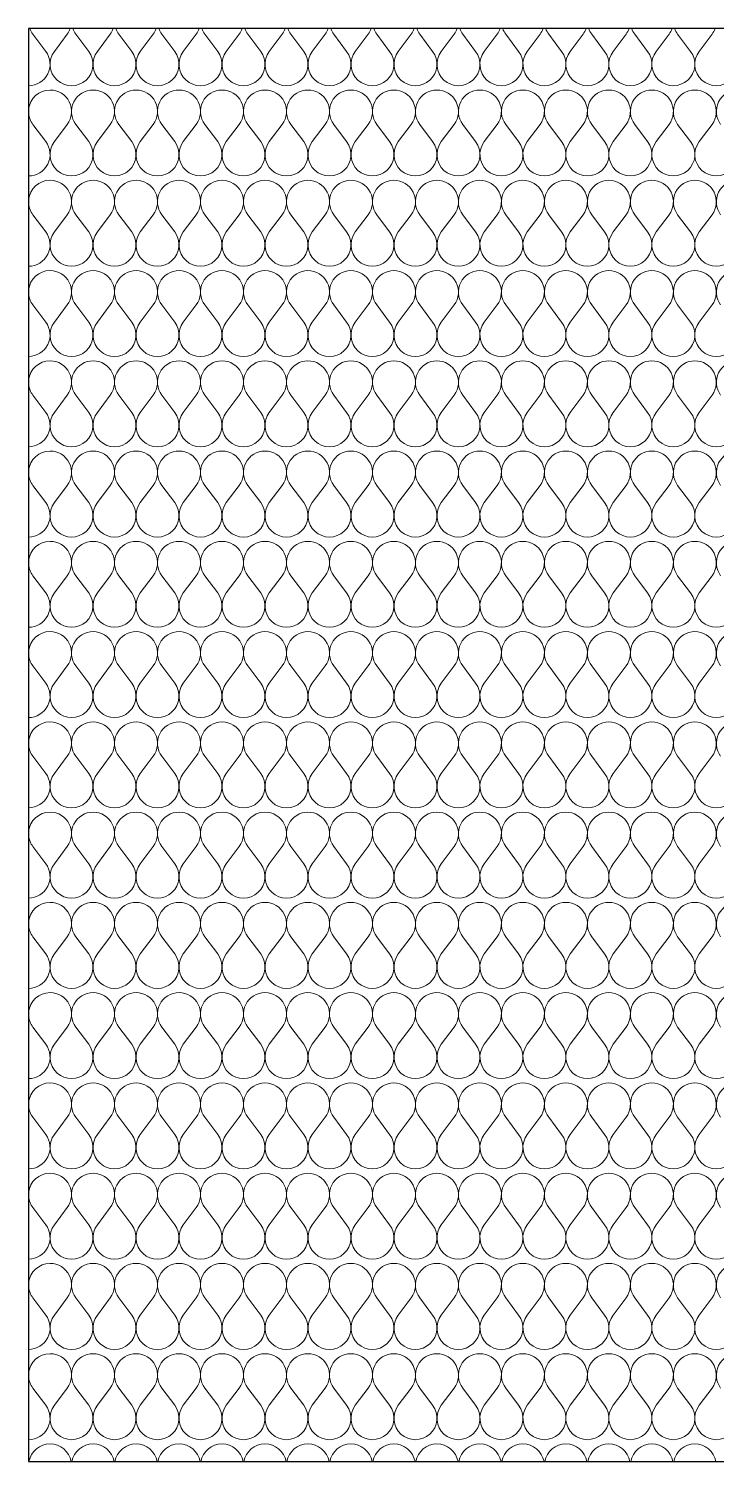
# Model space of a CAD drawing. Header units: centimetres. Extents: x 2952 to 4857, y -1578 to 78.
# Drawn here: x 4756.5 to 4804.5, y -738.6 to -638.6 of the extents above; entities that cross this region are included whole.
import ezdxf

# ---------------------------------------------------------------- set-up
doc = ezdxf.new("R2010")
doc.units = ezdxf.units.CM
doc.header["$MEASUREMENT"] = 0
doc.layers.add('fill', color=7, linetype='Continuous')

# ---------------------------------------------------------------- blocks, each defined once
blk = doc.blocks.new('*X10')
at = {"layer": 'fill', "color": 7, "linetype": 'Continuous', "lineweight": 5}
for p, q in [((4757.7, -640.2), (4756.8, -639)), ((4758.3, -640.2), (4759.2, -639)), ((4760.7, -640.2), (4759.8, -639)), ((4761.3, -640.2), (4762.2, -639)), ((4763.7, -640.2), (4762.8, -639)), ((4764.3, -640.2), (4765.2, -639)), ((4766.7, -640.2), (4765.8, -639)), ((4767.3, -640.2), (4768.2, -639)), ((4769.7, -640.2), (4768.8, -639)), ((4770.3, -640.2), (4771.2, -639)), ((4772.7, -640.2), (4771.8, -639)), ((4773.3, -640.2), (4774.2, -639)), ((4775.7, -640.2), (4774.8, -639)), ((4776.3, -640.2), (4777.2, -639)), ((4778.7, -640.2), (4777.8, -639)), ((4779.3, -640.2), (4780.2, -639)), ((4781.7, -640.2), (4780.8, -639)), ((4782.3, -640.2), (4783.2, -639)), ((4784.7, -640.2), (4783.8, -639)), ((4785.3, -640.2), (4786.2, -639)), ((4787.7, -640.2), (4786.8, -639)), ((4788.3, -640.2), (4789.2, -639)), ((4790.7, -640.2), (4789.8, -639)), ((4791.3, -640.2), (4792.2, -639)), ((4793.7, -640.2), (4792.8, -639)), ((4794.3, -640.2), (4795.2, -639)), ((4796.7, -640.2), (4795.8, -639)), ((4797.3, -640.2), (4798.2, -639)), ((4799.7, -640.2), (4798.8, -639)), ((4800.3, -640.2), (4801.2, -639)), ((4802.7, -640.2), (4801.8, -639)), ((4803.3, -640.2), (4804.2, -639)), ((4757.7, -646.5), (4756.8, -645.3)), ((4758.3, -646.5), (4759.2, -645.3)), ((4760.7, -646.5), (4759.8, -645.3)), ((4761.3, -646.5), (4762.2, -645.3)), ((4763.7, -646.5), (4762.8, -645.3)), ((4764.3, -646.5), (4765.2, -645.3)), ((4766.7, -646.5), (4765.8, -645.3)), ((4767.3, -646.5), (4768.2, -645.3)), ((4769.7, -646.5), (4768.8, -645.3)), ((4770.3, -646.5), (4771.2, -645.3)), ((4772.7, -646.5), (4771.8, -645.3)), ((4773.3, -646.5), (4774.2, -645.3)), ((4775.7, -646.5), (4774.8, -645.3)), ((4776.3, -646.5), (4777.2, -645.3)), ((4778.7, -646.5), (4777.8, -645.3)), ((4779.3, -646.5), (4780.2, -645.3)), ((4781.7, -646.5), (4780.8, -645.3)), ((4782.3, -646.5), (4783.2, -645.3)), ((4784.7, -646.5), (4783.8, -645.3)), ((4785.3, -646.5), (4786.2, -645.3)), ((4787.7, -646.5), (4786.8, -645.3)), ((4788.3, -646.5), (4789.2, -645.3)), ((4790.7, -646.5), (4789.8, -645.3)), ((4791.3, -646.5), (4792.2, -645.3)), ((4793.7, -646.5), (4792.8, -645.3)), ((4794.3, -646.5), (4795.2, -645.3)), ((4796.7, -646.5), (4795.8, -645.3)), ((4797.3, -646.5), (4798.2, -645.3)), ((4799.7, -646.5), (4798.8, -645.3)), ((4800.3, -646.5), (4801.2, -645.3)), ((4802.7, -646.5), (4801.8, -645.3)), ((4803.3, -646.5), (4804.2, -645.3)), ((4757.7, -652.8), (4756.8, -651.6)), ((4758.3, -652.8), (4759.2, -651.6)), ((4760.7, -652.8), (4759.8, -651.6)), ((4761.3, -652.8), (4762.2, -651.6)), ((4763.7, -652.8), (4762.8, -651.6)), ((4764.3, -652.8), (4765.2, -651.6)), ((4766.7, -652.8), (4765.8, -651.6)), ((4767.3, -652.8), (4768.2, -651.6)), ((4769.7, -652.8), (4768.8, -651.6)), ((4770.3, -652.8), (4771.2, -651.6)), ((4772.7, -652.8), (4771.8, -651.6)), ((4773.3, -652.8), (4774.2, -651.6)), ((4775.7, -652.8), (4774.8, -651.6)), ((4776.3, -652.8), (4777.2, -651.6)), ((4778.7, -652.8), (4777.8, -651.6)), ((4779.3, -652.8), (4780.2, -651.6)), ((4781.7, -652.8), (4780.8, -651.6)), ((4782.3, -652.8), (4783.2, -651.6)), ((4784.7, -652.8), (4783.8, -651.6)), ((4785.3, -652.8), (4786.2, -651.6)), ((4787.7, -652.8), (4786.8, -651.6)), ((4788.3, -652.8), (4789.2, -651.6)), ((4790.7, -652.8), (4789.8, -651.6)), ((4791.3, -652.8), (4792.2, -651.6)), ((4793.7, -652.8), (4792.8, -651.6)), ((4794.3, -652.8), (4795.2, -651.6)), ((4796.7, -652.8), (4795.8, -651.6)), ((4797.3, -652.8), (4798.2, -651.6)), ((4799.7, -652.8), (4798.8, -651.6)), ((4800.3, -652.8), (4801.2, -651.6)), ((4802.7, -652.8), (4801.8, -651.6)), ((4803.3, -652.8), (4804.2, -651.6)), ((4757.7, -659.1), (4756.8, -657.9)), ((4758.3, -659.1), (4759.2, -657.9)), ((4760.7, -659.1), (4759.8, -657.9)), ((4761.3, -659.1), (4762.2, -657.9)), ((4763.7, -659.1), (4762.8, -657.9)), ((4764.3, -659.1), (4765.2, -657.9)), ((4766.7, -659.1), (4765.8, -657.9)), ((4767.3, -659.1), (4768.2, -657.9)), ((4769.7, -659.1), (4768.8, -657.9)), ((4770.3, -659.1), (4771.2, -657.9)), ((4772.7, -659.1), (4771.8, -657.9)), ((4773.3, -659.1), (4774.2, -657.9)), ((4775.7, -659.1), (4774.8, -657.9)), ((4776.3, -659.1), (4777.2, -657.9)), ((4778.7, -659.1), (4777.8, -657.9)), ((4779.3, -659.1), (4780.2, -657.9)), ((4781.7, -659.1), (4780.8, -657.9)), ((4782.3, -659.1), (4783.2, -657.9)), ((4784.7, -659.1), (4783.8, -657.9)), ((4785.3, -659.1), (4786.2, -657.9)), ((4787.7, -659.1), (4786.8, -657.9)), ((4788.3, -659.1), (4789.2, -657.9)), ((4790.7, -659.1), (4789.8, -657.9)), ((4791.3, -659.1), (4792.2, -657.9)), ((4793.7, -659.1), (4792.8, -657.9)), ((4794.3, -659.1), (4795.2, -657.9)), ((4796.7, -659.1), (4795.8, -657.9)), ((4797.3, -659.1), (4798.2, -657.9)), ((4799.7, -659.1), (4798.8, -657.9)), ((4800.3, -659.1), (4801.2, -657.9)), ((4802.7, -659.1), (4801.8, -657.9)), ((4803.3, -659.1), (4804.2, -657.9)), ((4757.7, -665.4), (4756.8, -664.2)), ((4758.3, -665.4), (4759.2, -664.2)), ((4760.7, -665.4), (4759.8, -664.2)), ((4761.3, -665.4), (4762.2, -664.2)), ((4763.7, -665.4), (4762.8, -664.2)), ((4764.3, -665.4), (4765.2, -664.2)), ((4766.7, -665.4), (4765.8, -664.2)), ((4767.3, -665.4), (4768.2, -664.2)), ((4769.7, -665.4), (4768.8, -664.2)), ((4770.3, -665.4), (4771.2, -664.2)), ((4772.7, -665.4), (4771.8, -664.2)), ((4773.3, -665.4), (4774.2, -664.2)), ((4775.7, -665.4), (4774.8, -664.2)), ((4776.3, -665.4), (4777.2, -664.2)), ((4778.7, -665.4), (4777.8, -664.2)), ((4779.3, -665.4), (4780.2, -664.2)), ((4781.7, -665.4), (4780.8, -664.2)), ((4782.3, -665.4), (4783.2, -664.2)), ((4784.7, -665.4), (4783.8, -664.2)), ((4785.3, -665.4), (4786.2, -664.2)), ((4787.7, -665.4), (4786.8, -664.2)), ((4788.3, -665.4), (4789.2, -664.2)), ((4790.7, -665.4), (4789.8, -664.2)), ((4791.3, -665.4), (4792.2, -664.2)), ((4793.7, -665.4), (4792.8, -664.2)), ((4794.3, -665.4), (4795.2, -664.2)), ((4796.7, -665.4), (4795.8, -664.2)), ((4797.3, -665.4), (4798.2, -664.2)), ((4799.7, -665.4), (4798.8, -664.2)), ((4800.3, -665.4), (4801.2, -664.2)), ((4802.7, -665.4), (4801.8, -664.2)), ((4803.3, -665.4), (4804.2, -664.2)), ((4757.7, -671.7), (4756.8, -670.5)), ((4758.3, -671.7), (4759.2, -670.5)), ((4760.7, -671.7), (4759.8, -670.5)), ((4761.3, -671.7), (4762.2, -670.5)), ((4763.7, -671.7), (4762.8, -670.5)), ((4764.3, -671.7), (4765.2, -670.5)), ((4766.7, -671.7), (4765.8, -670.5)), ((4767.3, -671.7), (4768.2, -670.5)), ((4769.7, -671.7), (4768.8, -670.5)), ((4770.3, -671.7), (4771.2, -670.5)), ((4772.7, -671.7), (4771.8, -670.5)), ((4773.3, -671.7), (4774.2, -670.5)), ((4775.7, -671.7), (4774.8, -670.5)), ((4776.3, -671.7), (4777.2, -670.5)), ((4778.7, -671.7), (4777.8, -670.5)), ((4779.3, -671.7), (4780.2, -670.5)), ((4781.7, -671.7), (4780.8, -670.5)), ((4782.3, -671.7), (4783.2, -670.5)), ((4784.7, -671.7), (4783.8, -670.5)), ((4785.3, -671.7), (4786.2, -670.5)), ((4787.7, -671.7), (4786.8, -670.5)), ((4788.3, -671.7), (4789.2, -670.5)), ((4790.7, -671.7), (4789.8, -670.5)), ((4791.3, -671.7), (4792.2, -670.5)), ((4793.7, -671.7), (4792.8, -670.5)), ((4794.3, -671.7), (4795.2, -670.5)), ((4796.7, -671.7), (4795.8, -670.5)), ((4797.3, -671.7), (4798.2, -670.5)), ((4799.7, -671.7), (4798.8, -670.5)), ((4800.3, -671.7), (4801.2, -670.5)), ((4802.7, -671.7), (4801.8, -670.5)), ((4803.3, -671.7), (4804.2, -670.5)), ((4757.7, -678), (4756.8, -676.8)), ((4758.3, -678), (4759.2, -676.8)), ((4760.7, -678), (4759.8, -676.8)), ((4761.3, -678), (4762.2, -676.8)), ((4763.7, -678), (4762.8, -676.8)), ((4764.3, -678), (4765.2, -676.8)), ((4766.7, -678), (4765.8, -676.8)), ((4767.3, -678), (4768.2, -676.8)), ((4769.7, -678), (4768.8, -676.8)), ((4770.3, -678), (4771.2, -676.8)), ((4772.7, -678), (4771.8, -676.8)), ((4773.3, -678), (4774.2, -676.8)), ((4775.7, -678), (4774.8, -676.8)), ((4776.3, -678), (4777.2, -676.8)), ((4778.7, -678), (4777.8, -676.8)), ((4779.3, -678), (4780.2, -676.8)), ((4781.7, -678), (4780.8, -676.8)), ((4782.3, -678), (4783.2, -676.8)), ((4784.7, -678), (4783.8, -676.8)), ((4785.3, -678), (4786.2, -676.8)), ((4787.7, -678), (4786.8, -676.8)), ((4788.3, -678), (4789.2, -676.8)), ((4790.7, -678), (4789.8, -676.8)), ((4791.3, -678), (4792.2, -676.8)), ((4793.7, -678), (4792.8, -676.8)), ((4794.3, -678), (4795.2, -676.8)), ((4796.7, -678), (4795.8, -676.8)), ((4797.3, -678), (4798.2, -676.8)), ((4799.7, -678), (4798.8, -676.8)), ((4800.3, -678), (4801.2, -676.8)), ((4802.7, -678), (4801.8, -676.8)), ((4803.3, -678), (4804.2, -676.8)), ((4757.7, -684.3), (4756.8, -683.1)), ((4758.3, -684.3), (4759.2, -683.1)), ((4760.7, -684.3), (4759.8, -683.1)), ((4761.3, -684.3), (4762.2, -683.1)), ((4763.7, -684.3), (4762.8, -683.1)), ((4764.3, -684.3), (4765.2, -683.1)), ((4766.7, -684.3), (4765.8, -683.1)), ((4767.3, -684.3), (4768.2, -683.1)), ((4769.7, -684.3), (4768.8, -683.1)), ((4770.3, -684.3), (4771.2, -683.1)), ((4772.7, -684.3), (4771.8, -683.1)), ((4773.3, -684.3), (4774.2, -683.1)), ((4775.7, -684.3), (4774.8, -683.1)), ((4776.3, -684.3), (4777.2, -683.1)), ((4778.7, -684.3), (4777.8, -683.1)), ((4779.3, -684.3), (4780.2, -683.1)), ((4781.7, -684.3), (4780.8, -683.1)), ((4782.3, -684.3), (4783.2, -683.1)), ((4784.7, -684.3), (4783.8, -683.1)), ((4785.3, -684.3), (4786.2, -683.1)), ((4787.7, -684.3), (4786.8, -683.1)), ((4788.3, -684.3), (4789.2, -683.1)), ((4790.7, -684.3), (4789.8, -683.1)), ((4791.3, -684.3), (4792.2, -683.1)), ((4793.7, -684.3), (4792.8, -683.1)), ((4794.3, -684.3), (4795.2, -683.1)), ((4796.7, -684.3), (4795.8, -683.1)), ((4797.3, -684.3), (4798.2, -683.1)), ((4799.7, -684.3), (4798.8, -683.1)), ((4800.3, -684.3), (4801.2, -683.1)), ((4802.7, -684.3), (4801.8, -683.1)), ((4803.3, -684.3), (4804.2, -683.1)), ((4757.7, -690.6), (4756.8, -689.4)), ((4758.3, -690.6), (4759.2, -689.4)), ((4760.7, -690.6), (4759.8, -689.4)), ((4761.3, -690.6), (4762.2, -689.4)), ((4763.7, -690.6), (4762.8, -689.4)), ((4764.3, -690.6), (4765.2, -689.4)), ((4766.7, -690.6), (4765.8, -689.4)), ((4767.3, -690.6), (4768.2, -689.4)), ((4769.7, -690.6), (4768.8, -689.4)), ((4770.3, -690.6), (4771.2, -689.4)), ((4772.7, -690.6), (4771.8, -689.4)), ((4773.3, -690.6), (4774.2, -689.4)), ((4775.7, -690.6), (4774.8, -689.4)), ((4776.3, -690.6), (4777.2, -689.4)), ((4778.7, -690.6), (4777.8, -689.4)), ((4779.3, -690.6), (4780.2, -689.4)), ((4781.7, -690.6), (4780.8, -689.4)), ((4782.3, -690.6), (4783.2, -689.4)), ((4784.7, -690.6), (4783.8, -689.4)), ((4785.3, -690.6), (4786.2, -689.4)), ((4787.7, -690.6), (4786.8, -689.4)), ((4788.3, -690.6), (4789.2, -689.4)), ((4790.7, -690.6), (4789.8, -689.4)), ((4791.3, -690.6), (4792.2, -689.4)), ((4793.7, -690.6), (4792.8, -689.4)), ((4794.3, -690.6), (4795.2, -689.4)), ((4796.7, -690.6), (4795.8, -689.4)), ((4797.3, -690.6), (4798.2, -689.4)), ((4799.7, -690.6), (4798.8, -689.4)), ((4800.3, -690.6), (4801.2, -689.4)), ((4802.7, -690.6), (4801.8, -689.4)), ((4803.3, -690.6), (4804.2, -689.4)), ((4757.7, -696.9), (4756.8, -695.7)), ((4758.3, -696.9), (4759.2, -695.7)), ((4760.7, -696.9), (4759.8, -695.7)), ((4761.3, -696.9), (4762.2, -695.7)), ((4763.7, -696.9), (4762.8, -695.7)), ((4764.3, -696.9), (4765.2, -695.7)), ((4766.7, -696.9), (4765.8, -695.7)), ((4767.3, -696.9), (4768.2, -695.7)), ((4769.7, -696.9), (4768.8, -695.7)), ((4770.3, -696.9), (4771.2, -695.7)), ((4772.7, -696.9), (4771.8, -695.7)), ((4773.3, -696.9), (4774.2, -695.7)), ((4775.7, -696.9), (4774.8, -695.7)), ((4776.3, -696.9), (4777.2, -695.7)), ((4778.7, -696.9), (4777.8, -695.7)), ((4779.3, -696.9), (4780.2, -695.7)), ((4781.7, -696.9), (4780.8, -695.7)), ((4782.3, -696.9), (4783.2, -695.7)), ((4784.7, -696.9), (4783.8, -695.7)), ((4785.3, -696.9), (4786.2, -695.7)), ((4787.7, -696.9), (4786.8, -695.7)), ((4788.3, -696.9), (4789.2, -695.7)), ((4790.7, -696.9), (4789.8, -695.7)), ((4791.3, -696.9), (4792.2, -695.7)), ((4793.7, -696.9), (4792.8, -695.7)), ((4794.3, -696.9), (4795.2, -695.7)), ((4796.7, -696.9), (4795.8, -695.7)), ((4797.3, -696.9), (4798.2, -695.7)), ((4799.7, -696.9), (4798.8, -695.7)), ((4800.3, -696.9), (4801.2, -695.7)), ((4802.7, -696.9), (4801.8, -695.7)), ((4803.3, -696.9), (4804.2, -695.7)), ((4757.7, -703.2), (4756.8, -702)), ((4758.3, -703.2), (4759.2, -702)), ((4760.7, -703.2), (4759.8, -702)), ((4761.3, -703.2), (4762.2, -702)), ((4763.7, -703.2), (4762.8, -702)), ((4764.3, -703.2), (4765.2, -702)), ((4766.7, -703.2), (4765.8, -702)), ((4767.3, -703.2), (4768.2, -702)), ((4769.7, -703.2), (4768.8, -702)), ((4770.3, -703.2), (4771.2, -702)), ((4772.7, -703.2), (4771.8, -702)), ((4773.3, -703.2), (4774.2, -702)), ((4775.7, -703.2), (4774.8, -702)), ((4776.3, -703.2), (4777.2, -702)), ((4778.7, -703.2), (4777.8, -702)), ((4779.3, -703.2), (4780.2, -702)), ((4781.7, -703.2), (4780.8, -702)), ((4782.3, -703.2), (4783.2, -702)), ((4784.7, -703.2), (4783.8, -702)), ((4785.3, -703.2), (4786.2, -702)), ((4787.7, -703.2), (4786.8, -702)), ((4788.3, -703.2), (4789.2, -702)), ((4790.7, -703.2), (4789.8, -702)), ((4791.3, -703.2), (4792.2, -702)), ((4793.7, -703.2), (4792.8, -702)), ((4794.3, -703.2), (4795.2, -702)), ((4796.7, -703.2), (4795.8, -702)), ((4797.3, -703.2), (4798.2, -702)), ((4799.7, -703.2), (4798.8, -702)), ((4800.3, -703.2), (4801.2, -702)), ((4802.7, -703.2), (4801.8, -702)), ((4803.3, -703.2), (4804.2, -702)), ((4757.7, -709.5), (4756.8, -708.3)), ((4758.3, -709.5), (4759.2, -708.3)), ((4760.7, -709.5), (4759.8, -708.3)), ((4761.3, -709.5), (4762.2, -708.3)), ((4763.7, -709.5), (4762.8, -708.3)), ((4764.3, -709.5), (4765.2, -708.3)), ((4766.7, -709.5), (4765.8, -708.3)), ((4767.3, -709.5), (4768.2, -708.3)), ((4769.7, -709.5), (4768.8, -708.3)), ((4770.3, -709.5), (4771.2, -708.3)), ((4772.7, -709.5), (4771.8, -708.3)), ((4773.3, -709.5), (4774.2, -708.3)), ((4775.7, -709.5), (4774.8, -708.3)), ((4776.3, -709.5), (4777.2, -708.3)), ((4778.7, -709.5), (4777.8, -708.3)), ((4779.3, -709.5), (4780.2, -708.3)), ((4781.7, -709.5), (4780.8, -708.3)), ((4782.3, -709.5), (4783.2, -708.3)), ((4784.7, -709.5), (4783.8, -708.3)), ((4785.3, -709.5), (4786.2, -708.3)), ((4787.7, -709.5), (4786.8, -708.3)), ((4788.3, -709.5), (4789.2, -708.3)), ((4790.7, -709.5), (4789.8, -708.3)), ((4791.3, -709.5), (4792.2, -708.3)), ((4793.7, -709.5), (4792.8, -708.3)), ((4794.3, -709.5), (4795.2, -708.3)), ((4796.7, -709.5), (4795.8, -708.3)), ((4797.3, -709.5), (4798.2, -708.3)), ((4799.7, -709.5), (4798.8, -708.3)), ((4800.3, -709.5), (4801.2, -708.3)), ((4802.7, -709.5), (4801.8, -708.3)), ((4803.3, -709.5), (4804.2, -708.3)), ((4757.7, -715.8), (4756.8, -714.6)), ((4758.3, -715.8), (4759.2, -714.6)), ((4760.7, -715.8), (4759.8, -714.6)), ((4761.3, -715.8), (4762.2, -714.6)), ((4763.7, -715.8), (4762.8, -714.6)), ((4764.3, -715.8), (4765.2, -714.6)), ((4766.7, -715.8), (4765.8, -714.6)), ((4767.3, -715.8), (4768.2, -714.6)), ((4769.7, -715.8), (4768.8, -714.6)), ((4770.3, -715.8), (4771.2, -714.6)), ((4772.7, -715.8), (4771.8, -714.6)), ((4773.3, -715.8), (4774.2, -714.6)), ((4775.7, -715.8), (4774.8, -714.6)), ((4776.3, -715.8), (4777.2, -714.6)), ((4778.7, -715.8), (4777.8, -714.6)), ((4779.3, -715.8), (4780.2, -714.6)), ((4781.7, -715.8), (4780.8, -714.6)), ((4782.3, -715.8), (4783.2, -714.6)), ((4784.7, -715.8), (4783.8, -714.6)), ((4785.3, -715.8), (4786.2, -714.6)), ((4787.7, -715.8), (4786.8, -714.6)), ((4788.3, -715.8), (4789.2, -714.6)), ((4790.7, -715.8), (4789.8, -714.6)), ((4791.3, -715.8), (4792.2, -714.6)), ((4793.7, -715.8), (4792.8, -714.6)), ((4794.3, -715.8), (4795.2, -714.6)), ((4796.7, -715.8), (4795.8, -714.6)), ((4797.3, -715.8), (4798.2, -714.6)), ((4799.7, -715.8), (4798.8, -714.6)), ((4800.3, -715.8), (4801.2, -714.6)), ((4802.7, -715.8), (4801.8, -714.6)), ((4803.3, -715.8), (4804.2, -714.6)), ((4757.7, -722.1), (4756.8, -720.9)), ((4758.3, -722.1), (4759.2, -720.9)), ((4760.7, -722.1), (4759.8, -720.9)), ((4761.3, -722.1), (4762.2, -720.9)), ((4763.7, -722.1), (4762.8, -720.9)), ((4764.3, -722.1), (4765.2, -720.9)), ((4766.7, -722.1), (4765.8, -720.9)), ((4767.3, -722.1), (4768.2, -720.9)), ((4769.7, -722.1), (4768.8, -720.9)), ((4770.3, -722.1), (4771.2, -720.9)), ((4772.7, -722.1), (4771.8, -720.9)), ((4773.3, -722.1), (4774.2, -720.9)), ((4775.7, -722.1), (4774.8, -720.9)), ((4776.3, -722.1), (4777.2, -720.9)), ((4778.7, -722.1), (4777.8, -720.9)), ((4779.3, -722.1), (4780.2, -720.9)), ((4781.7, -722.1), (4780.8, -720.9)), ((4782.3, -722.1), (4783.2, -720.9)), ((4784.7, -722.1), (4783.8, -720.9)), ((4785.3, -722.1), (4786.2, -720.9)), ((4787.7, -722.1), (4786.8, -720.9)), ((4788.3, -722.1), (4789.2, -720.9)), ((4790.7, -722.1), (4789.8, -720.9)), ((4791.3, -722.1), (4792.2, -720.9)), ((4793.7, -722.1), (4792.8, -720.9)), ((4794.3, -722.1), (4795.2, -720.9)), ((4796.7, -722.1), (4795.8, -720.9)), ((4797.3, -722.1), (4798.2, -720.9)), ((4799.7, -722.1), (4798.8, -720.9)), ((4800.3, -722.1), (4801.2, -720.9)), ((4802.7, -722.1), (4801.8, -720.9)), ((4803.3, -722.1), (4804.2, -720.9)), ((4757.7, -728.4), (4756.8, -727.2)), ((4758.3, -728.4), (4759.2, -727.2)), ((4760.7, -728.4), (4759.8, -727.2)), ((4761.3, -728.4), (4762.2, -727.2)), ((4763.7, -728.4), (4762.8, -727.2)), ((4764.3, -728.4), (4765.2, -727.2)), ((4766.7, -728.4), (4765.8, -727.2)), ((4767.3, -728.4), (4768.2, -727.2)), ((4769.7, -728.4), (4768.8, -727.2)), ((4770.3, -728.4), (4771.2, -727.2)), ((4772.7, -728.4), (4771.8, -727.2)), ((4773.3, -728.4), (4774.2, -727.2)), ((4775.7, -728.4), (4774.8, -727.2)), ((4776.3, -728.4), (4777.2, -727.2)), ((4778.7, -728.4), (4777.8, -727.2)), ((4779.3, -728.4), (4780.2, -727.2)), ((4781.7, -728.4), (4780.8, -727.2)), ((4782.3, -728.4), (4783.2, -727.2)), ((4784.7, -728.4), (4783.8, -727.2)), ((4785.3, -728.4), (4786.2, -727.2)), ((4787.7, -728.4), (4786.8, -727.2)), ((4788.3, -728.4), (4789.2, -727.2)), ((4790.7, -728.4), (4789.8, -727.2)), ((4791.3, -728.4), (4792.2, -727.2)), ((4793.7, -728.4), (4792.8, -727.2)), ((4794.3, -728.4), (4795.2, -727.2)), ((4796.7, -728.4), (4795.8, -727.2)), ((4797.3, -728.4), (4798.2, -727.2)), ((4799.7, -728.4), (4798.8, -727.2)), ((4800.3, -728.4), (4801.2, -727.2)), ((4802.7, -728.4), (4801.8, -727.2)), ((4803.3, -728.4), (4804.2, -727.2)), ((4757.7, -734.7), (4756.8, -733.5)), ((4758.3, -734.7), (4759.2, -733.5)), ((4760.7, -734.7), (4759.8, -733.5)), ((4761.3, -734.7), (4762.2, -733.5)), ((4763.7, -734.7), (4762.8, -733.5)), ((4764.3, -734.7), (4765.2, -733.5)), ((4766.7, -734.7), (4765.8, -733.5)), ((4767.3, -734.7), (4768.2, -733.5)), ((4769.7, -734.7), (4768.8, -733.5)), ((4770.3, -734.7), (4771.2, -733.5)), ((4772.7, -734.7), (4771.8, -733.5)), ((4773.3, -734.7), (4774.2, -733.5)), ((4775.7, -734.7), (4774.8, -733.5)), ((4776.3, -734.7), (4777.2, -733.5)), ((4778.7, -734.7), (4777.8, -733.5)), ((4779.3, -734.7), (4780.2, -733.5)), ((4781.7, -734.7), (4780.8, -733.5)), ((4782.3, -734.7), (4783.2, -733.5)), ((4784.7, -734.7), (4783.8, -733.5)), ((4785.3, -734.7), (4786.2, -733.5)), ((4787.7, -734.7), (4786.8, -733.5)), ((4788.3, -734.7), (4789.2, -733.5)), ((4790.7, -734.7), (4789.8, -733.5)), ((4791.3, -734.7), (4792.2, -733.5)), ((4793.7, -734.7), (4792.8, -733.5)), ((4794.3, -734.7), (4795.2, -733.5)), ((4796.7, -734.7), (4795.8, -733.5)), ((4797.3, -734.7), (4798.2, -733.5)), ((4799.7, -734.7), (4798.8, -733.5)), ((4800.3, -734.7), (4801.2, -733.5)), ((4802.7, -734.7), (4801.8, -733.5)), ((4803.3, -734.7), (4804.2, -733.5))]:
    blk.add_line(p, q, dxfattribs=at)
for centre, start, end in [((4758, -638.1), 200.16415, 216.8699), ((4758, -638.1), 323.1301, 339.83585), ((4761, -638.1), 200.16415, 216.8699), ((4761, -638.1), 323.1301, 339.83585), ((4764, -638.1), 200.16415, 216.8699), ((4764, -638.1), 323.1301, 339.83585), ((4767, -638.1), 200.16415, 216.8699), ((4767, -638.1), 323.1301, 339.83585), ((4770, -638.1), 200.16415, 216.8699), ((4770, -638.1), 323.1301, 339.83585), ((4773, -638.1), 200.16415, 216.8699), ((4773, -638.1), 323.1301, 339.83585), ((4776, -638.1), 200.16415, 216.8699), ((4776, -638.1), 323.1301, 339.83585), ((4779, -638.1), 200.16415, 216.8699), ((4779, -638.1), 323.1301, 339.83585), ((4782, -638.1), 200.16415, 216.8699), ((4782, -638.1), 323.1301, 339.83585), ((4785, -638.1), 200.16415, 216.8699), ((4785, -638.1), 323.1301, 339.83585), ((4788, -638.1), 200.16415, 216.8699), ((4788, -638.1), 323.1301, 339.83585), ((4791, -638.1), 200.16415, 216.8699), ((4791, -638.1), 323.1301, 339.83585), ((4794, -638.1), 200.16415, 216.8699), ((4794, -638.1), 323.1301, 339.83585), ((4797, -638.1), 200.16415, 216.8699), ((4797, -638.1), 323.1301, 339.83585), ((4800, -638.1), 200.16415, 216.8699), ((4800, -638.1), 323.1301, 339.83585), ((4803, -638.1), 200.16415, 216.8699), ((4803, -638.1), 323.1301, 339.83585), ((4756.5, -641.1), 270.24956, 36.8699), ((4759.5, -641.1), 143.1301, 36.8699), ((4762.5, -641.1), 143.1301, 36.8699), ((4765.5, -641.1), 143.1301, 36.8699), ((4768.5, -641.1), 143.1301, 36.8699), ((4771.5, -641.1), 143.1301, 36.8699), ((4774.5, -641.1), 143.1301, 36.8699), ((4777.5, -641.1), 143.1301, 36.8699), ((4780.5, -641.1), 143.1301, 36.8699), ((4783.5, -641.1), 143.1301, 36.8699), ((4786.5, -641.1), 143.1301, 36.8699), ((4789.5, -641.1), 143.1301, 36.8699), ((4792.5, -641.1), 143.1301, 36.8699), ((4795.5, -641.1), 143.1301, 36.8699), ((4798.5, -641.1), 143.1301, 36.8699), ((4801.5, -641.1), 143.1301, 36.8699), ((4804.5, -641.1), 143.1301, 36.8699), ((4758, -644.4), 90, 174.65039), ((4758, -644.4), 323.1301, 90), ((4761, -644.4), 90, 216.8699), ((4761, -644.4), 323.1301, 90), ((4764, -644.4), 90, 216.8699), ((4764, -644.4), 323.1301, 90), ((4767, -644.4), 90, 216.8699), ((4767, -644.4), 323.1301, 90), ((4770, -644.4), 90, 216.8699), ((4770, -644.4), 323.1301, 90), ((4773, -644.4), 90, 216.8699), ((4773, -644.4), 323.1301, 90), ((4776, -644.4), 90, 216.8699), ((4776, -644.4), 323.1301, 90), ((4779, -644.4), 90, 216.8699), ((4779, -644.4), 323.1301, 90), ((4782, -644.4), 90, 216.8699), ((4782, -644.4), 323.1301, 90), ((4785, -644.4), 90, 216.8699), ((4785, -644.4), 323.1301, 90), ((4788, -644.4), 90, 216.8699), ((4788, -644.4), 323.1301, 90), ((4791, -644.4), 90, 216.8699), ((4791, -644.4), 323.1301, 90), ((4794, -644.4), 90, 216.8699), ((4794, -644.4), 323.1301, 90), ((4797, -644.4), 90, 216.8699), ((4797, -644.4), 323.1301, 90), ((4800, -644.4), 90, 216.8699), ((4800, -644.4), 323.1301, 90), ((4803, -644.4), 90, 216.8699), ((4803, -644.4), 323.1301, 90), ((4806, -644.4), 90, 216.8699), ((4758, -644.4), 185.34961, 216.8699), ((4756.5, -647.4), 270.24956, 36.8699), ((4759.5, -647.4), 143.1301, 36.8699), ((4762.5, -647.4), 143.1301, 36.8699), ((4765.5, -647.4), 143.1301, 36.8699), ((4768.5, -647.4), 143.1301, 36.8699), ((4771.5, -647.4), 143.1301, 36.8699), ((4774.5, -647.4), 143.1301, 36.8699), ((4777.5, -647.4), 143.1301, 36.8699), ((4780.5, -647.4), 143.1301, 36.8699), ((4783.5, -647.4), 143.1301, 36.8699), ((4786.5, -647.4), 143.1301, 36.8699), ((4789.5, -647.4), 143.1301, 36.8699), ((4792.5, -647.4), 143.1301, 36.8699), ((4795.5, -647.4), 143.1301, 36.8699), ((4798.5, -647.4), 143.1301, 36.8699), ((4801.5, -647.4), 143.1301, 36.8699), ((4804.5, -647.4), 143.1301, 36.8699), ((4758, -650.7), 90, 174.65039), ((4758, -650.7), 323.1301, 90), ((4761, -650.7), 90, 216.8699), ((4761, -650.7), 323.1301, 90), ((4764, -650.7), 90, 216.8699), ((4764, -650.7), 323.1301, 90), ((4767, -650.7), 90, 216.8699), ((4767, -650.7), 323.1301, 90), ((4770, -650.7), 90, 216.8699), ((4770, -650.7), 323.1301, 90), ((4773, -650.7), 90, 216.8699), ((4773, -650.7), 323.1301, 90), ((4776, -650.7), 90, 216.8699), ((4776, -650.7), 323.1301, 90), ((4779, -650.7), 90, 216.8699), ((4779, -650.7), 323.1301, 90), ((4782, -650.7), 90, 216.8699), ((4782, -650.7), 323.1301, 90), ((4785, -650.7), 90, 216.8699), ((4785, -650.7), 323.1301, 90), ((4788, -650.7), 90, 216.8699), ((4788, -650.7), 323.1301, 90), ((4791, -650.7), 90, 216.8699), ((4791, -650.7), 323.1301, 90), ((4794, -650.7), 90, 216.8699), ((4794, -650.7), 323.1301, 90), ((4797, -650.7), 90, 216.8699), ((4797, -650.7), 323.1301, 90), ((4800, -650.7), 90, 216.8699), ((4800, -650.7), 323.1301, 90), ((4803, -650.7), 90, 216.8699), ((4803, -650.7), 323.1301, 90), ((4806, -650.7), 90, 216.8699), ((4758, -650.7), 185.34961, 216.8699), ((4756.5, -653.7), 270.24956, 36.8699), ((4759.5, -653.7), 143.1301, 36.8699), ((4762.5, -653.7), 143.1301, 36.8699), ((4765.5, -653.7), 143.1301, 36.8699), ((4768.5, -653.7), 143.1301, 36.8699), ((4771.5, -653.7), 143.1301, 36.8699), ((4774.5, -653.7), 143.1301, 36.8699), ((4777.5, -653.7), 143.1301, 36.8699), ((4780.5, -653.7), 143.1301, 36.8699), ((4783.5, -653.7), 143.1301, 36.8699), ((4786.5, -653.7), 143.1301, 36.8699), ((4789.5, -653.7), 143.1301, 36.8699), ((4792.5, -653.7), 143.1301, 36.8699), ((4795.5, -653.7), 143.1301, 36.8699), ((4798.5, -653.7), 143.1301, 36.8699), ((4801.5, -653.7), 143.1301, 36.8699), ((4804.5, -653.7), 143.1301, 36.8699), ((4758, -657), 90, 174.65039), ((4758, -657), 323.1301, 90), ((4761, -657), 90, 216.8699), ((4761, -657), 323.1301, 90), ((4764, -657), 90, 216.8699), ((4764, -657), 323.1301, 90), ((4767, -657), 90, 216.8699), ((4767, -657), 323.1301, 90), ((4770, -657), 90, 216.8699), ((4770, -657), 323.1301, 90), ((4773, -657), 90, 216.8699), ((4773, -657), 323.1301, 90), ((4776, -657), 90, 216.8699), ((4776, -657), 323.1301, 90), ((4779, -657), 90, 216.8699), ((4779, -657), 323.1301, 90), ((4782, -657), 90, 216.8699), ((4782, -657), 323.1301, 90), ((4785, -657), 90, 216.8699), ((4785, -657), 323.1301, 90), ((4788, -657), 90, 216.8699), ((4788, -657), 323.1301, 90), ((4791, -657), 90, 216.8699), ((4791, -657), 323.1301, 90), ((4794, -657), 90, 216.8699), ((4794, -657), 323.1301, 90), ((4797, -657), 90, 216.8699), ((4797, -657), 323.1301, 90), ((4800, -657), 90, 216.8699), ((4800, -657), 323.1301, 90), ((4803, -657), 90, 216.8699), ((4803, -657), 323.1301, 90), ((4806, -657), 90, 216.8699), ((4758, -657), 185.34961, 216.8699), ((4756.5, -660), 270.24956, 36.8699), ((4759.5, -660), 143.1301, 36.8699), ((4762.5, -660), 143.1301, 36.8699), ((4765.5, -660), 143.1301, 36.8699), ((4768.5, -660), 143.1301, 36.8699), ((4771.5, -660), 143.1301, 36.8699), ((4774.5, -660), 143.1301, 36.8699), ((4777.5, -660), 143.1301, 36.8699), ((4780.5, -660), 143.1301, 36.8699), ((4783.5, -660), 143.1301, 36.8699), ((4786.5, -660), 143.1301, 36.8699), ((4789.5, -660), 143.1301, 36.8699), ((4792.5, -660), 143.1301, 36.8699), ((4795.5, -660), 143.1301, 36.8699), ((4798.5, -660), 143.1301, 36.8699), ((4801.5, -660), 143.1301, 36.8699), ((4804.5, -660), 143.1301, 36.8699), ((4758, -663.3), 90, 174.65039), ((4758, -663.3), 323.1301, 90), ((4761, -663.3), 90, 216.8699), ((4761, -663.3), 323.1301, 90), ((4764, -663.3), 90, 216.8699), ((4764, -663.3), 323.1301, 90), ((4767, -663.3), 90, 216.8699), ((4767, -663.3), 323.1301, 90), ((4770, -663.3), 90, 216.8699), ((4770, -663.3), 323.1301, 90), ((4773, -663.3), 90, 216.8699), ((4773, -663.3), 323.1301, 90), ((4776, -663.3), 90, 216.8699), ((4776, -663.3), 323.1301, 90), ((4779, -663.3), 90, 216.8699), ((4779, -663.3), 323.1301, 90), ((4782, -663.3), 90, 216.8699), ((4782, -663.3), 323.1301, 90), ((4785, -663.3), 90, 216.8699), ((4785, -663.3), 323.1301, 90), ((4788, -663.3), 90, 216.8699), ((4788, -663.3), 323.1301, 90), ((4791, -663.3), 90, 216.8699), ((4791, -663.3), 323.1301, 90), ((4794, -663.3), 90, 216.8699), ((4794, -663.3), 323.1301, 90), ((4797, -663.3), 90, 216.8699), ((4797, -663.3), 323.1301, 90), ((4800, -663.3), 90, 216.8699), ((4800, -663.3), 323.1301, 90), ((4803, -663.3), 90, 216.8699), ((4803, -663.3), 323.1301, 90), ((4806, -663.3), 90, 216.8699), ((4758, -663.3), 185.34961, 216.8699), ((4756.5, -666.3), 270.24956, 36.8699), ((4759.5, -666.3), 143.1301, 36.8699), ((4762.5, -666.3), 143.1301, 36.8699), ((4765.5, -666.3), 143.1301, 36.8699), ((4768.5, -666.3), 143.1301, 36.8699), ((4771.5, -666.3), 143.1301, 36.8699), ((4774.5, -666.3), 143.1301, 36.8699), ((4777.5, -666.3), 143.1301, 36.8699), ((4780.5, -666.3), 143.1301, 36.8699), ((4783.5, -666.3), 143.1301, 36.8699), ((4786.5, -666.3), 143.1301, 36.8699), ((4789.5, -666.3), 143.1301, 36.8699), ((4792.5, -666.3), 143.1301, 36.8699), ((4795.5, -666.3), 143.1301, 36.8699), ((4798.5, -666.3), 143.1301, 36.8699), ((4801.5, -666.3), 143.1301, 36.8699), ((4804.5, -666.3), 143.1301, 36.8699), ((4758, -669.6), 90, 174.65039), ((4758, -669.6), 323.1301, 90), ((4761, -669.6), 90, 216.8699), ((4761, -669.6), 323.1301, 90), ((4764, -669.6), 90, 216.8699), ((4764, -669.6), 323.1301, 90), ((4767, -669.6), 90, 216.8699), ((4767, -669.6), 323.1301, 90), ((4770, -669.6), 90, 216.8699), ((4770, -669.6), 323.1301, 90), ((4773, -669.6), 90, 216.8699), ((4773, -669.6), 323.1301, 90), ((4776, -669.6), 90, 216.8699), ((4776, -669.6), 323.1301, 90), ((4779, -669.6), 90, 216.8699), ((4779, -669.6), 323.1301, 90), ((4782, -669.6), 90, 216.8699), ((4782, -669.6), 323.1301, 90), ((4785, -669.6), 90, 216.8699), ((4785, -669.6), 323.1301, 90), ((4788, -669.6), 90, 216.8699), ((4788, -669.6), 323.1301, 90), ((4791, -669.6), 90, 216.8699), ((4791, -669.6), 323.1301, 90), ((4794, -669.6), 90, 216.8699), ((4794, -669.6), 323.1301, 90), ((4797, -669.6), 90, 216.8699), ((4797, -669.6), 323.1301, 90), ((4800, -669.6), 90, 216.8699), ((4800, -669.6), 323.1301, 90), ((4803, -669.6), 90, 216.8699), ((4803, -669.6), 323.1301, 90), ((4806, -669.6), 90, 216.8699), ((4758, -669.6), 185.34961, 216.8699), ((4756.5, -672.6), 270.24956, 36.8699), ((4759.5, -672.6), 143.1301, 36.8699), ((4762.5, -672.6), 143.1301, 36.8699), ((4765.5, -672.6), 143.1301, 36.8699), ((4768.5, -672.6), 143.1301, 36.8699), ((4771.5, -672.6), 143.1301, 36.8699), ((4774.5, -672.6), 143.1301, 36.8699), ((4777.5, -672.6), 143.1301, 36.8699), ((4780.5, -672.6), 143.1301, 36.8699), ((4783.5, -672.6), 143.1301, 36.8699), ((4786.5, -672.6), 143.1301, 36.8699), ((4789.5, -672.6), 143.1301, 36.8699), ((4792.5, -672.6), 143.1301, 36.8699), ((4795.5, -672.6), 143.1301, 36.8699), ((4798.5, -672.6), 143.1301, 36.8699), ((4801.5, -672.6), 143.1301, 36.8699), ((4804.5, -672.6), 143.1301, 36.8699), ((4758, -675.9), 90, 174.65039), ((4758, -675.9), 323.1301, 90), ((4761, -675.9), 90, 216.8699), ((4761, -675.9), 323.1301, 90), ((4764, -675.9), 90, 216.8699), ((4764, -675.9), 323.1301, 90), ((4767, -675.9), 90, 216.8699), ((4767, -675.9), 323.1301, 90), ((4770, -675.9), 90, 216.8699), ((4770, -675.9), 323.1301, 90), ((4773, -675.9), 90, 216.8699), ((4773, -675.9), 323.1301, 90), ((4776, -675.9), 90, 216.8699), ((4776, -675.9), 323.1301, 90), ((4779, -675.9), 90, 216.8699), ((4779, -675.9), 323.1301, 90), ((4782, -675.9), 90, 216.8699), ((4782, -675.9), 323.1301, 90), ((4785, -675.9), 90, 216.8699), ((4785, -675.9), 323.1301, 90), ((4788, -675.9), 90, 216.8699), ((4788, -675.9), 323.1301, 90), ((4791, -675.9), 90, 216.8699), ((4791, -675.9), 323.1301, 90), ((4794, -675.9), 90, 216.8699), ((4794, -675.9), 323.1301, 90), ((4797, -675.9), 90, 216.8699), ((4797, -675.9), 323.1301, 90), ((4800, -675.9), 90, 216.8699), ((4800, -675.9), 323.1301, 90), ((4803, -675.9), 90, 216.8699), ((4803, -675.9), 323.1301, 90), ((4806, -675.9), 90, 216.8699), ((4758, -675.9), 185.34961, 216.8699), ((4756.5, -678.9), 270.24956, 36.8699), ((4759.5, -678.9), 143.1301, 36.8699), ((4762.5, -678.9), 143.1301, 36.8699), ((4765.5, -678.9), 143.1301, 36.8699), ((4768.5, -678.9), 143.1301, 36.8699), ((4771.5, -678.9), 143.1301, 36.8699), ((4774.5, -678.9), 143.1301, 36.8699), ((4777.5, -678.9), 143.1301, 36.8699), ((4780.5, -678.9), 143.1301, 36.8699), ((4783.5, -678.9), 143.1301, 36.8699), ((4786.5, -678.9), 143.1301, 36.8699), ((4789.5, -678.9), 143.1301, 36.8699), ((4792.5, -678.9), 143.1301, 36.8699), ((4795.5, -678.9), 143.1301, 36.8699), ((4798.5, -678.9), 143.1301, 36.8699), ((4801.5, -678.9), 143.1301, 36.8699), ((4804.5, -678.9), 143.1301, 36.8699), ((4758, -682.2), 90, 174.65039), ((4758, -682.2), 323.1301, 90), ((4761, -682.2), 90, 216.8699), ((4761, -682.2), 323.1301, 90), ((4764, -682.2), 90, 216.8699), ((4764, -682.2), 323.1301, 90), ((4767, -682.2), 90, 216.8699), ((4767, -682.2), 323.1301, 90), ((4770, -682.2), 90, 216.8699), ((4770, -682.2), 323.1301, 90), ((4773, -682.2), 90, 216.8699), ((4773, -682.2), 323.1301, 90), ((4776, -682.2), 90, 216.8699), ((4776, -682.2), 323.1301, 90), ((4779, -682.2), 90, 216.8699), ((4779, -682.2), 323.1301, 90), ((4782, -682.2), 90, 216.8699), ((4782, -682.2), 323.1301, 90), ((4785, -682.2), 90, 216.8699), ((4785, -682.2), 323.1301, 90), ((4788, -682.2), 90, 216.8699), ((4788, -682.2), 323.1301, 90), ((4791, -682.2), 90, 216.8699), ((4791, -682.2), 323.1301, 90), ((4794, -682.2), 90, 216.8699), ((4794, -682.2), 323.1301, 90), ((4797, -682.2), 90, 216.8699), ((4797, -682.2), 323.1301, 90), ((4800, -682.2), 90, 216.8699), ((4800, -682.2), 323.1301, 90), ((4803, -682.2), 90, 216.8699), ((4803, -682.2), 323.1301, 90), ((4806, -682.2), 90, 216.8699), ((4758, -682.2), 185.34961, 216.8699), ((4756.5, -685.2), 270.24956, 36.8699), ((4759.5, -685.2), 143.1301, 36.8699), ((4762.5, -685.2), 143.1301, 36.8699), ((4765.5, -685.2), 143.1301, 36.8699), ((4768.5, -685.2), 143.1301, 36.8699), ((4771.5, -685.2), 143.1301, 36.8699), ((4774.5, -685.2), 143.1301, 36.8699), ((4777.5, -685.2), 143.1301, 36.8699), ((4780.5, -685.2), 143.1301, 36.8699), ((4783.5, -685.2), 143.1301, 36.8699), ((4786.5, -685.2), 143.1301, 36.8699), ((4789.5, -685.2), 143.1301, 36.8699), ((4792.5, -685.2), 143.1301, 36.8699), ((4795.5, -685.2), 143.1301, 36.8699), ((4798.5, -685.2), 143.1301, 36.8699), ((4801.5, -685.2), 143.1301, 36.8699), ((4804.5, -685.2), 143.1301, 36.8699), ((4758, -688.5), 90, 174.65039), ((4758, -688.5), 323.1301, 90), ((4761, -688.5), 90, 216.8699), ((4761, -688.5), 323.1301, 90), ((4764, -688.5), 90, 216.8699), ((4764, -688.5), 323.1301, 90), ((4767, -688.5), 90, 216.8699), ((4767, -688.5), 323.1301, 90), ((4770, -688.5), 90, 216.8699), ((4770, -688.5), 323.1301, 90), ((4773, -688.5), 90, 216.8699), ((4773, -688.5), 323.1301, 90), ((4776, -688.5), 90, 216.8699), ((4776, -688.5), 323.1301, 90), ((4779, -688.5), 90, 216.8699), ((4779, -688.5), 323.1301, 90), ((4782, -688.5), 90, 216.8699), ((4782, -688.5), 323.1301, 90), ((4785, -688.5), 90, 216.8699), ((4785, -688.5), 323.1301, 90), ((4788, -688.5), 90, 216.8699), ((4788, -688.5), 323.1301, 90), ((4791, -688.5), 90, 216.8699), ((4791, -688.5), 323.1301, 90), ((4794, -688.5), 90, 216.8699), ((4794, -688.5), 323.1301, 90), ((4797, -688.5), 90, 216.8699), ((4797, -688.5), 323.1301, 90), ((4800, -688.5), 90, 216.8699), ((4800, -688.5), 323.1301, 90), ((4803, -688.5), 90, 216.8699), ((4803, -688.5), 323.1301, 90), ((4806, -688.5), 90, 216.8699), ((4758, -688.5), 185.34961, 216.8699), ((4756.5, -691.5), 270.24956, 36.8699), ((4759.5, -691.5), 143.1301, 36.8699), ((4762.5, -691.5), 143.1301, 36.8699), ((4765.5, -691.5), 143.1301, 36.8699), ((4768.5, -691.5), 143.1301, 36.8699), ((4771.5, -691.5), 143.1301, 36.8699), ((4774.5, -691.5), 143.1301, 36.8699), ((4777.5, -691.5), 143.1301, 36.8699), ((4780.5, -691.5), 143.1301, 36.8699), ((4783.5, -691.5), 143.1301, 36.8699), ((4786.5, -691.5), 143.1301, 36.8699), ((4789.5, -691.5), 143.1301, 36.8699), ((4792.5, -691.5), 143.1301, 36.8699), ((4795.5, -691.5), 143.1301, 36.8699), ((4798.5, -691.5), 143.1301, 36.8699), ((4801.5, -691.5), 143.1301, 36.8699), ((4804.5, -691.5), 143.1301, 36.8699), ((4758, -694.8), 90, 174.65039), ((4758, -694.8), 323.1301, 90), ((4761, -694.8), 90, 216.8699), ((4761, -694.8), 323.1301, 90), ((4764, -694.8), 90, 216.8699), ((4764, -694.8), 323.1301, 90), ((4767, -694.8), 90, 216.8699), ((4767, -694.8), 323.1301, 90), ((4770, -694.8), 90, 216.8699), ((4770, -694.8), 323.1301, 90), ((4773, -694.8), 90, 216.8699), ((4773, -694.8), 323.1301, 90), ((4776, -694.8), 90, 216.8699), ((4776, -694.8), 323.1301, 90), ((4779, -694.8), 90, 216.8699), ((4779, -694.8), 323.1301, 90), ((4782, -694.8), 90, 216.8699), ((4782, -694.8), 323.1301, 90), ((4785, -694.8), 90, 216.8699), ((4785, -694.8), 323.1301, 90), ((4788, -694.8), 90, 216.8699), ((4788, -694.8), 323.1301, 90), ((4791, -694.8), 90, 216.8699), ((4791, -694.8), 323.1301, 90), ((4794, -694.8), 90, 216.8699), ((4794, -694.8), 323.1301, 90), ((4797, -694.8), 90, 216.8699), ((4797, -694.8), 323.1301, 90), ((4800, -694.8), 90, 216.8699), ((4800, -694.8), 323.1301, 90), ((4803, -694.8), 90, 216.8699), ((4803, -694.8), 323.1301, 90), ((4806, -694.8), 90, 216.8699), ((4758, -694.8), 185.34961, 216.8699), ((4756.5, -697.8), 270.24956, 36.8699), ((4759.5, -697.8), 143.1301, 36.8699), ((4762.5, -697.8), 143.1301, 36.8699), ((4765.5, -697.8), 143.1301, 36.8699), ((4768.5, -697.8), 143.1301, 36.8699), ((4771.5, -697.8), 143.1301, 36.8699), ((4774.5, -697.8), 143.1301, 36.8699), ((4777.5, -697.8), 143.1301, 36.8699), ((4780.5, -697.8), 143.1301, 36.8699), ((4783.5, -697.8), 143.1301, 36.8699), ((4786.5, -697.8), 143.1301, 36.8699), ((4789.5, -697.8), 143.1301, 36.8699), ((4792.5, -697.8), 143.1301, 36.8699), ((4795.5, -697.8), 143.1301, 36.8699), ((4798.5, -697.8), 143.1301, 36.8699), ((4801.5, -697.8), 143.1301, 36.8699), ((4804.5, -697.8), 143.1301, 36.8699), ((4758, -701.1), 90, 174.65039), ((4758, -701.1), 323.1301, 90), ((4761, -701.1), 90, 216.8699), ((4761, -701.1), 323.1301, 90), ((4764, -701.1), 90, 216.8699), ((4764, -701.1), 323.1301, 90), ((4767, -701.1), 90, 216.8699), ((4767, -701.1), 323.1301, 90), ((4770, -701.1), 90, 216.8699), ((4770, -701.1), 323.1301, 90), ((4773, -701.1), 90, 216.8699), ((4773, -701.1), 323.1301, 90), ((4776, -701.1), 90, 216.8699), ((4776, -701.1), 323.1301, 90), ((4779, -701.1), 90, 216.8699), ((4779, -701.1), 323.1301, 90), ((4782, -701.1), 90, 216.8699), ((4782, -701.1), 323.1301, 90), ((4785, -701.1), 90, 216.8699), ((4785, -701.1), 323.1301, 90), ((4788, -701.1), 90, 216.8699), ((4788, -701.1), 323.1301, 90), ((4791, -701.1), 90, 216.8699), ((4791, -701.1), 323.1301, 90), ((4794, -701.1), 90, 216.8699), ((4794, -701.1), 323.1301, 90), ((4797, -701.1), 90, 216.8699), ((4797, -701.1), 323.1301, 90), ((4800, -701.1), 90, 216.8699), ((4800, -701.1), 323.1301, 90), ((4803, -701.1), 90, 216.8699), ((4803, -701.1), 323.1301, 90), ((4806, -701.1), 90, 216.8699), ((4758, -701.1), 185.34961, 216.8699), ((4756.5, -704.1), 270.24956, 36.8699), ((4759.5, -704.1), 143.1301, 36.8699), ((4762.5, -704.1), 143.1301, 36.8699), ((4765.5, -704.1), 143.1301, 36.8699), ((4768.5, -704.1), 143.1301, 36.8699), ((4771.5, -704.1), 143.1301, 36.8699), ((4774.5, -704.1), 143.1301, 36.8699), ((4777.5, -704.1), 143.1301, 36.8699), ((4780.5, -704.1), 143.1301, 36.8699), ((4783.5, -704.1), 143.1301, 36.8699), ((4786.5, -704.1), 143.1301, 36.8699), ((4789.5, -704.1), 143.1301, 36.8699), ((4792.5, -704.1), 143.1301, 36.8699), ((4795.5, -704.1), 143.1301, 36.8699), ((4798.5, -704.1), 143.1301, 36.8699), ((4801.5, -704.1), 143.1301, 36.8699), ((4804.5, -704.1), 143.1301, 36.8699), ((4758, -707.4), 90, 174.65039), ((4758, -707.4), 323.1301, 90), ((4761, -707.4), 90, 216.8699), ((4761, -707.4), 323.1301, 90), ((4764, -707.4), 90, 216.8699), ((4764, -707.4), 323.1301, 90), ((4767, -707.4), 90, 216.8699), ((4767, -707.4), 323.1301, 90), ((4770, -707.4), 90, 216.8699), ((4770, -707.4), 323.1301, 90), ((4773, -707.4), 90, 216.8699), ((4773, -707.4), 323.1301, 90), ((4776, -707.4), 90, 216.8699), ((4776, -707.4), 323.1301, 90), ((4779, -707.4), 90, 216.8699), ((4779, -707.4), 323.1301, 90), ((4782, -707.4), 90, 216.8699), ((4782, -707.4), 323.1301, 90), ((4785, -707.4), 90, 216.8699), ((4785, -707.4), 323.1301, 90), ((4788, -707.4), 90, 216.8699), ((4788, -707.4), 323.1301, 90), ((4791, -707.4), 90, 216.8699), ((4791, -707.4), 323.1301, 90), ((4794, -707.4), 90, 216.8699), ((4794, -707.4), 323.1301, 90), ((4797, -707.4), 90, 216.8699), ((4797, -707.4), 323.1301, 90), ((4800, -707.4), 90, 216.8699), ((4800, -707.4), 323.1301, 90), ((4803, -707.4), 90, 216.8699), ((4803, -707.4), 323.1301, 90), ((4806, -707.4), 90, 216.8699), ((4758, -707.4), 185.34961, 216.8699), ((4756.5, -710.4), 270.24956, 36.8699), ((4759.5, -710.4), 143.1301, 36.8699), ((4762.5, -710.4), 143.1301, 36.8699), ((4765.5, -710.4), 143.1301, 36.8699), ((4768.5, -710.4), 143.1301, 36.8699), ((4771.5, -710.4), 143.1301, 36.8699), ((4774.5, -710.4), 143.1301, 36.8699), ((4777.5, -710.4), 143.1301, 36.8699), ((4780.5, -710.4), 143.1301, 36.8699), ((4783.5, -710.4), 143.1301, 36.8699), ((4786.5, -710.4), 143.1301, 36.8699), ((4789.5, -710.4), 143.1301, 36.8699), ((4792.5, -710.4), 143.1301, 36.8699), ((4795.5, -710.4), 143.1301, 36.8699), ((4798.5, -710.4), 143.1301, 36.8699), ((4801.5, -710.4), 143.1301, 36.8699), ((4804.5, -710.4), 143.1301, 36.8699), ((4758, -713.7), 90, 174.65039), ((4758, -713.7), 323.1301, 90), ((4761, -713.7), 90, 216.8699), ((4761, -713.7), 323.1301, 90), ((4764, -713.7), 90, 216.8699), ((4764, -713.7), 323.1301, 90), ((4767, -713.7), 90, 216.8699), ((4767, -713.7), 323.1301, 90), ((4770, -713.7), 90, 216.8699), ((4770, -713.7), 323.1301, 90), ((4773, -713.7), 90, 216.8699), ((4773, -713.7), 323.1301, 90), ((4776, -713.7), 90, 216.8699), ((4776, -713.7), 323.1301, 90), ((4779, -713.7), 90, 216.8699), ((4779, -713.7), 323.1301, 90), ((4782, -713.7), 90, 216.8699), ((4782, -713.7), 323.1301, 90), ((4785, -713.7), 90, 216.8699), ((4785, -713.7), 323.1301, 90), ((4788, -713.7), 90, 216.8699), ((4788, -713.7), 323.1301, 90), ((4791, -713.7), 90, 216.8699), ((4791, -713.7), 323.1301, 90), ((4794, -713.7), 90, 216.8699), ((4794, -713.7), 323.1301, 90), ((4797, -713.7), 90, 216.8699), ((4797, -713.7), 323.1301, 90), ((4800, -713.7), 90, 216.8699), ((4800, -713.7), 323.1301, 90), ((4803, -713.7), 90, 216.8699), ((4803, -713.7), 323.1301, 90), ((4806, -713.7), 90, 216.8699), ((4758, -713.7), 185.34961, 216.8699), ((4756.5, -716.7), 270.24956, 36.8699), ((4759.5, -716.7), 143.1301, 36.8699), ((4762.5, -716.7), 143.1301, 36.8699), ((4765.5, -716.7), 143.1301, 36.8699), ((4768.5, -716.7), 143.1301, 36.8699), ((4771.5, -716.7), 143.1301, 36.8699), ((4774.5, -716.7), 143.1301, 36.8699), ((4777.5, -716.7), 143.1301, 36.8699), ((4780.5, -716.7), 143.1301, 36.8699), ((4783.5, -716.7), 143.1301, 36.8699), ((4786.5, -716.7), 143.1301, 36.8699), ((4789.5, -716.7), 143.1301, 36.8699), ((4792.5, -716.7), 143.1301, 36.8699), ((4795.5, -716.7), 143.1301, 36.8699), ((4798.5, -716.7), 143.1301, 36.8699), ((4801.5, -716.7), 143.1301, 36.8699), ((4804.5, -716.7), 143.1301, 36.8699), ((4758, -720), 90, 174.65039), ((4758, -720), 323.1301, 90), ((4761, -720), 90, 216.8699), ((4761, -720), 323.1301, 90), ((4764, -720), 90, 216.8699), ((4764, -720), 323.1301, 90), ((4767, -720), 90, 216.8699), ((4767, -720), 323.1301, 90), ((4770, -720), 90, 216.8699), ((4770, -720), 323.1301, 90), ((4773, -720), 90, 216.8699), ((4773, -720), 323.1301, 90), ((4776, -720), 90, 216.8699), ((4776, -720), 323.1301, 90), ((4779, -720), 90, 216.8699), ((4779, -720), 323.1301, 90), ((4782, -720), 90, 216.8699), ((4782, -720), 323.1301, 90), ((4785, -720), 90, 216.8699), ((4785, -720), 323.1301, 90), ((4788, -720), 90, 216.8699), ((4788, -720), 323.1301, 90), ((4791, -720), 90, 216.8699), ((4791, -720), 323.1301, 90), ((4794, -720), 90, 216.8699), ((4794, -720), 323.1301, 90), ((4797, -720), 90, 216.8699), ((4797, -720), 323.1301, 90), ((4800, -720), 90, 216.8699), ((4800, -720), 323.1301, 90), ((4803, -720), 90, 216.8699), ((4803, -720), 323.1301, 90), ((4806, -720), 90, 216.8699), ((4758, -720), 185.34961, 216.8699), ((4756.5, -723), 270.24956, 36.8699), ((4759.5, -723), 143.1301, 36.8699), ((4762.5, -723), 143.1301, 36.8699), ((4765.5, -723), 143.1301, 36.8699), ((4768.5, -723), 143.1301, 36.8699), ((4771.5, -723), 143.1301, 36.8699), ((4774.5, -723), 143.1301, 36.8699), ((4777.5, -723), 143.1301, 36.8699), ((4780.5, -723), 143.1301, 36.8699), ((4783.5, -723), 143.1301, 36.8699), ((4786.5, -723), 143.1301, 36.8699), ((4789.5, -723), 143.1301, 36.8699), ((4792.5, -723), 143.1301, 36.8699), ((4795.5, -723), 143.1301, 36.8699), ((4798.5, -723), 143.1301, 36.8699), ((4801.5, -723), 143.1301, 36.8699), ((4804.5, -723), 143.1301, 36.8699), ((4758, -726.3), 90, 174.65039), ((4758, -726.3), 323.1301, 90), ((4761, -726.3), 90, 216.8699), ((4761, -726.3), 323.1301, 90), ((4764, -726.3), 90, 216.8699), ((4764, -726.3), 323.1301, 90), ((4767, -726.3), 90, 216.8699), ((4767, -726.3), 323.1301, 90), ((4770, -726.3), 90, 216.8699), ((4770, -726.3), 323.1301, 90), ((4773, -726.3), 90, 216.8699), ((4773, -726.3), 323.1301, 90), ((4776, -726.3), 90, 216.8699), ((4776, -726.3), 323.1301, 90), ((4779, -726.3), 90, 216.8699), ((4779, -726.3), 323.1301, 90), ((4782, -726.3), 90, 216.8699), ((4782, -726.3), 323.1301, 90), ((4785, -726.3), 90, 216.8699), ((4785, -726.3), 323.1301, 90), ((4788, -726.3), 90, 216.8699), ((4788, -726.3), 323.1301, 90), ((4791, -726.3), 90, 216.8699), ((4791, -726.3), 323.1301, 90), ((4794, -726.3), 90, 216.8699), ((4794, -726.3), 323.1301, 90), ((4797, -726.3), 90, 216.8699), ((4797, -726.3), 323.1301, 90), ((4800, -726.3), 90, 216.8699), ((4800, -726.3), 323.1301, 90), ((4803, -726.3), 90, 216.8699), ((4803, -726.3), 323.1301, 90), ((4806, -726.3), 90, 216.8699), ((4758, -726.3), 185.34961, 216.8699), ((4756.5, -729.3), 270.24956, 36.8699), ((4759.5, -729.3), 143.1301, 36.8699), ((4762.5, -729.3), 143.1301, 36.8699), ((4765.5, -729.3), 143.1301, 36.8699), ((4768.5, -729.3), 143.1301, 36.8699), ((4771.5, -729.3), 143.1301, 36.8699), ((4774.5, -729.3), 143.1301, 36.8699), ((4777.5, -729.3), 143.1301, 36.8699), ((4780.5, -729.3), 143.1301, 36.8699), ((4783.5, -729.3), 143.1301, 36.8699), ((4786.5, -729.3), 143.1301, 36.8699), ((4789.5, -729.3), 143.1301, 36.8699), ((4792.5, -729.3), 143.1301, 36.8699), ((4795.5, -729.3), 143.1301, 36.8699), ((4798.5, -729.3), 143.1301, 36.8699), ((4801.5, -729.3), 143.1301, 36.8699), ((4804.5, -729.3), 143.1301, 36.8699), ((4758, -732.6), 90, 174.65039), ((4758, -732.6), 323.1301, 90), ((4761, -732.6), 90, 216.8699), ((4761, -732.6), 323.1301, 90), ((4764, -732.6), 90, 216.8699), ((4764, -732.6), 323.1301, 90), ((4767, -732.6), 90, 216.8699), ((4767, -732.6), 323.1301, 90), ((4770, -732.6), 90, 216.8699), ((4770, -732.6), 323.1301, 90), ((4773, -732.6), 90, 216.8699), ((4773, -732.6), 323.1301, 90), ((4776, -732.6), 90, 216.8699), ((4776, -732.6), 323.1301, 90), ((4779, -732.6), 90, 216.8699), ((4779, -732.6), 323.1301, 90), ((4782, -732.6), 90, 216.8699), ((4782, -732.6), 323.1301, 90), ((4785, -732.6), 90, 216.8699), ((4785, -732.6), 323.1301, 90), ((4788, -732.6), 90, 216.8699), ((4788, -732.6), 323.1301, 90), ((4791, -732.6), 90, 216.8699), ((4791, -732.6), 323.1301, 90), ((4794, -732.6), 90, 216.8699), ((4794, -732.6), 323.1301, 90), ((4797, -732.6), 90, 216.8699), ((4797, -732.6), 323.1301, 90), ((4800, -732.6), 90, 216.8699), ((4800, -732.6), 323.1301, 90), ((4803, -732.6), 90, 216.8699), ((4803, -732.6), 323.1301, 90), ((4806, -732.6), 90, 216.8699), ((4758, -732.6), 185.34961, 216.8699), ((4756.5, -735.6), 270.24956, 36.8699), ((4759.5, -735.6), 143.1301, 36.8699), ((4762.5, -735.6), 143.1301, 36.8699), ((4765.5, -735.6), 143.1301, 36.8699), ((4768.5, -735.6), 143.1301, 36.8699), ((4771.5, -735.6), 143.1301, 36.8699), ((4774.5, -735.6), 143.1301, 36.8699), ((4777.5, -735.6), 143.1301, 36.8699), ((4780.5, -735.6), 143.1301, 36.8699), ((4783.5, -735.6), 143.1301, 36.8699), ((4786.5, -735.6), 143.1301, 36.8699), ((4789.5, -735.6), 143.1301, 36.8699), ((4792.5, -735.6), 143.1301, 36.8699), ((4795.5, -735.6), 143.1301, 36.8699), ((4798.5, -735.6), 143.1301, 36.8699), ((4801.5, -735.6), 143.1301, 36.8699), ((4804.5, -735.6), 143.1301, 36.8699), ((4758, -738.9), 90, 168.95498), ((4758, -738.9), 11.04502, 90), ((4761, -738.9), 90, 168.95498), ((4761, -738.9), 11.04502, 90), ((4764, -738.9), 90, 168.95498), ((4764, -738.9), 11.04502, 90), ((4767, -738.9), 90, 168.95498), ((4767, -738.9), 11.04502, 90), ((4770, -738.9), 90, 168.95498), ((4770, -738.9), 11.04502, 90), ((4773, -738.9), 90, 168.95498), ((4773, -738.9), 11.04502, 90), ((4776, -738.9), 90, 168.95498), ((4776, -738.9), 11.04502, 90), ((4779, -738.9), 90, 168.95498), ((4779, -738.9), 11.04502, 90), ((4782, -738.9), 90, 168.95498), ((4782, -738.9), 11.04502, 90), ((4785, -738.9), 90, 168.95498), ((4785, -738.9), 11.04502, 90), ((4788, -738.9), 90, 168.95498), ((4788, -738.9), 11.04502, 90), ((4791, -738.9), 90, 168.95498), ((4791, -738.9), 11.04502, 90), ((4794, -738.9), 90, 168.95498), ((4794, -738.9), 11.04502, 90), ((4797, -738.9), 90, 168.95498), ((4797, -738.9), 11.04502, 90), ((4800, -738.9), 90, 168.95498), ((4800, -738.9), 11.04502, 90), ((4803, -738.9), 90, 168.95498), ((4803, -738.9), 11.04502, 90)]:
    blk.add_arc(centre, 1.5, start, end, dxfattribs=at)

msp = doc.modelspace()

# ---------------------------------------------------------------- linework, layer by layer
at = {"layer": 'fill', "color": 7, "linetype": 'Continuous', "lineweight": 30, "flags": 128}
msp.add_lwpolyline([(4756.507, -738.613), (4856.504, -738.613), (4856.504, -638.617), (4756.507, -638.617)], close=True, dxfattribs=at)

# ---------------------------------------------------------------- block references
at = {"layer": 'fill', "color": 7, "linetype": 'Continuous', "lineweight": 5}
msp.add_blockref('*X10', (0, 0), dxfattribs=at)

doc.saveas('drawing.dxf')
